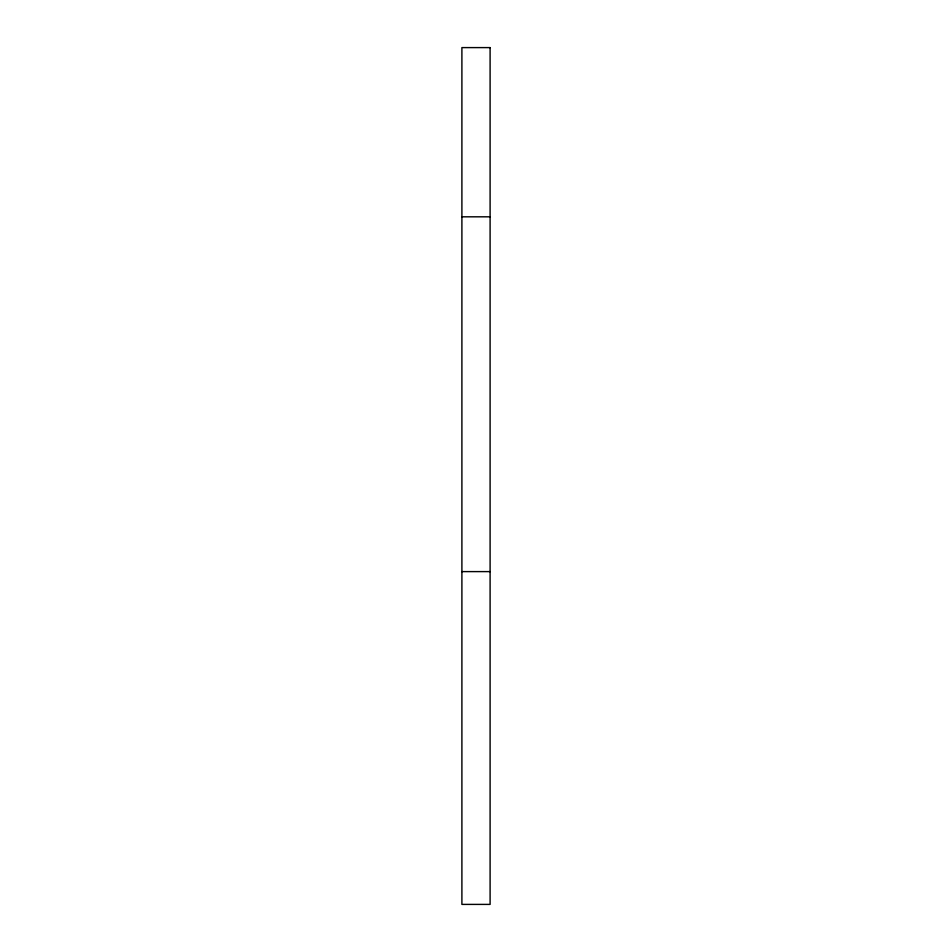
<?xml version="1.0" encoding="UTF-8"?>
<svg xmlns="http://www.w3.org/2000/svg" width="952" height="952" viewBox="0 0 952 952"><rect width="100%" height="100%" fill="white"/><g stroke="black" fill="none" stroke-linecap="round" stroke-linejoin="round"><path stroke-width="1.43" d="M461.898 216.818L490.101 216.818M461.898 571.605L490.101 571.605M490.101 47.6L461.898 47.6L461.898 904.4L490.101 904.4L490.101 47.6"/></g></svg>
